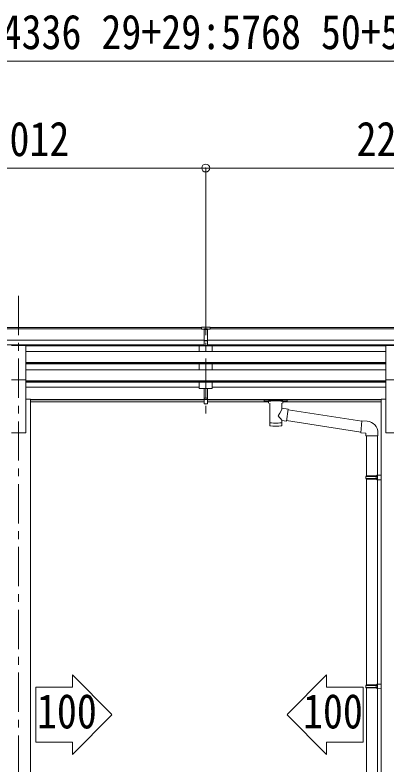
# Model space of a CAD drawing. Units: millimetres at full size, sheet at 1:30; details may follow other scales. Extents: x -20916 to 28483, y -5820 to 5820.
# Drawn here: x -17940 to -16521, y -1320 to 1542 of the extents above; entities that cross this region are included whole.
import ezdxf
from ezdxf.enums import TextEntityAlignment as Align

# ---------------------------------------------------------------- set-up
doc = ezdxf.new("R2010")
doc.units = ezdxf.units.MM
doc.header["$LTSCALE"] = 30
doc.header["$PDMODE"] = 32
doc.header["$PDSIZE"] = 30
doc.linetypes.add('CHAIN1', pattern=[8, 5, -1, 1, -1])
for name, color, linetype, lineweight in [('0-1_本体', 5, 'CHAIN1', 9), ('0-3_ELV2', 4, 'Continuous', 9), ('0-6_OTH_LINE', 6, 'Continuous', 9), ('0-9_OUTLINE', 7, 'Continuous', 9)]:
    doc.layers.add(name, color=color, linetype=linetype, lineweight=lineweight)
doc.styles.add('ＭＳ ゴシック', font='')
doc.styles.get('ＭＳ ゴシック').set_extended_font_data('MS Gothic')

msp = doc.modelspace()

# ---------------------------------------------------------------- linework, layer by layer
at = {"layer": '0-1_本体'}
for p, q in [((-17926.44, 469.34), (-17926.44, -2705.06)), ((-17210.44, 469.34), (-17210.44, -8.18)), ((-17210.44, 469.34), (-17210.44, -8.18))]:
    msp.add_line(p, q, dxfattribs=at)
at = {"layer": '0-3_ELV2'}
for p, q in [((-20067.94, 348.33), (-17226.94, 348.33)), ((-17226.94, 341.9), (-17226.94, 349.74)), ((-17210.63, 343.88), (-17216.94, 343.49)), ((-17216.94, 343.55), (-17210.25, 343.88)), ((-17216.94, 278.27), (-17216.94, 343.55)), ((-17216.94, 278.27), (-17216.94, 343.49)), ((-17203.94, 343.55), (-17210.63, 343.88)), ((-17210.25, 343.88), (-17203.94, 343.49)), ((-17203.94, 278.27), (-17203.94, 343.55)), ((-17203.94, 278.27), (-17203.94, 343.49)), ((-17193.94, 341.9), (-17193.94, 349.74)), ((-14352.94, 348.33), (-17193.94, 348.33)), ((-20067.94, 343.11), (-17226.94, 343.11)), ((-17226.94, 341.9), (-17216.94, 341.9)), ((-17216.94, 343.11), (-17216.94, 343.11)), ((-17216.94, 339.9), (-17203.94, 339.9)), ((-17203.94, 339.9), (-17216.94, 339.9)), ((-17203.94, 343.11), (-17203.94, 343.11)), ((-17193.94, 341.9), (-17203.94, 341.9)), ((-14352.94, 343.11), (-17193.94, 343.11)), ((-20067.94, 299.58), (-17216.94, 299.58)), ((-17216.94, 298.38), (-17210.44, 298.22)), ((-17210.44, 298.22), (-17216.94, 298.38)), ((-17210.44, 298.22), (-17203.94, 298.38)), ((-17203.94, 298.38), (-17210.44, 298.22)), ((-14352.94, 299.58), (-17203.94, 299.58)), ((-20067.94, 281.73), (-17216.94, 281.73)), ((-17898.94, 279.31), (-17953.94, 279.31)), ((-17898.94, 147.51), (-17898.94, 279.31)), ((-17898.94, 278.48), (-17216.94, 278.48)), ((-17235.44, 278.38), (-17235.44, 256.52)), ((-17235.44, 278.38), (-17235.44, 256.52)), ((-17216.94, 279.34), (-17210.44, 278.94)), ((-17210.44, 278.94), (-17216.94, 279.34)), ((-17210.44, 278.94), (-17203.94, 279.34)), ((-17203.94, 279.34), (-17210.44, 278.94)), ((-14352.94, 281.73), (-17203.94, 281.73)), ((-16521.94, 278.48), (-17203.94, 278.48)), ((-17185.44, 278.38), (-17185.44, 256.52)), ((-17185.44, 278.38), (-17185.44, 256.52)), ((-16521.94, 147.51), (-16521.94, 279.31)), ((-16521.94, 279.31), (-16466.94, 279.31)), ((-17898.94, 256.42), (-17210.44, 256.42)), ((-17185.44, 256.52), (-17235.44, 256.52)), ((-17235.44, 256.52), (-17185.44, 256.52)), ((-16521.94, 256.42), (-17210.44, 256.42)), ((-17898.94, 214.54), (-17210.44, 214.54)), ((-17898.94, 213.05), (-17210.44, 213.05)), ((-17898.94, 208.73), (-17210.44, 208.73)), ((-17235.44, 208.73), (-17235.44, 186.42)), ((-17235.44, 186.42), (-17235.44, 208.73)), ((-16521.94, 214.54), (-17210.44, 214.54)), ((-16521.94, 213.05), (-17210.44, 213.05)), ((-16521.94, 208.73), (-17210.44, 208.73)), ((-17185.44, 186.42), (-17185.44, 208.73)), ((-17185.44, 208.73), (-17185.44, 186.42)), ((-17898.94, 186.32), (-17210.44, 186.32)), ((-17185.44, 186.42), (-17235.44, 186.42)), ((-17235.44, 186.42), (-17185.44, 186.42)), ((-16521.94, 186.32), (-17210.44, 186.32)), ((-17898.94, 147.51), (-17953.94, 147.51)), ((-17898.94, 147.51), (-17898.94, -55.06)), ((-17898.94, 144.44), (-17210.44, 144.44)), ((-16521.94, 144.44), (-17210.44, 144.44)), ((-16521.94, 147.51), (-16521.94, -55.06)), ((-16521.94, 147.51), (-16466.94, 147.51)), ((-17898.94, 142.94), (-17210.44, 142.94)), ((-17898.94, 138.63), (-17210.44, 138.63)), ((-17235.44, 120.52), (-17898.94, 120.52)), ((-17235.44, 138.63), (-17235.44, 115.58)), ((-17235.44, 138.63), (-17235.44, 115.58)), ((-17185.44, 115.58), (-17235.44, 115.58)), ((-17235.44, 115.58), (-17185.44, 115.58)), ((-17216.94, 55.85), (-17216.94, 115.58)), ((-17216.94, 55.85), (-17216.94, 115.58)), ((-16521.94, 142.94), (-17210.44, 142.94)), ((-16521.94, 138.63), (-17210.44, 138.63)), ((-17203.94, 55.85), (-17203.94, 115.58)), ((-17203.94, 55.85), (-17203.94, 115.58)), ((-17185.44, 138.63), (-17185.44, 115.58)), ((-17185.44, 138.63), (-17185.44, 115.58)), ((-17185.44, 120.52), (-16521.94, 120.52)), ((-17881.24, 73.94), (-17898.94, 73.94)), ((-17881.24, 73.94), (-17881.24, -1830.06)), ((-17216.94, 73.51), (-17881.24, 73.51)), ((-17216.94, 72.11), (-17881.24, 72.11)), ((-17881.24, 64.42), (-17216.94, 64.42)), ((-17216.94, 78.1), (-17203.94, 78.1)), ((-17203.94, 78.1), (-17216.94, 78.1)), ((-17216.94, 72.7), (-17203.94, 72.7)), ((-17203.94, 72.7), (-17216.94, 72.7)), ((-17203.94, 73.51), (-16539.64, 73.51)), ((-17203.94, 72.11), (-16539.64, 72.11)), ((-16969.94, 64.42), (-17203.94, 64.42)), ((-16539.64, 64.42), (-16915.94, 64.42)), ((-16539.64, 73.94), (-16521.94, 73.94)), ((-16539.64, 73.94), (-16539.64, -1830.06)), ((-17216.94, 56.92), (-17210.44, 56.52)), ((-17210.44, 56.52), (-17216.94, 56.92)), ((-17210.44, 56.52), (-17203.94, 56.92)), ((-17203.94, 56.92), (-17210.44, 56.52)), ((-17898.94, -55.06), (-17953.94, -55.06)), ((-16521.94, -55.06), (-16466.94, -55.06))]:
    msp.add_line(p, q, dxfattribs=at)
for points in [[(-17226.94, 349.74), (-17208.94, 349.9), (-17193.94, 349.77)], [(-17193.94, 349.74), (-17211.94, 349.9), (-17226.94, 349.77)], [(-17216.94, 341.94), (-17226.94, 342.03), (-17226.94, 349.77)], [(-17203.94, 341.94), (-17193.94, 342.03), (-17193.94, 349.77)], [(-17203.94, 297.28), (-17207.2, 297.2), (-17210.44, 297.12), (-17213.68, 297.2), (-17216.94, 297.28)], [(-17216.94, 297.28), (-17213.68, 297.2), (-17210.44, 297.12), (-17207.2, 297.2), (-17203.94, 297.28)], [(-17203.94, 278.27), (-17210.44, 277.88), (-17216.94, 278.27)], [(-17216.94, 278.27), (-17210.44, 277.88), (-17203.94, 278.27)], [(-17203.94, 55.85), (-17210.44, 55.46), (-17216.94, 55.85)], [(-17216.94, 55.85), (-17210.44, 55.46), (-17203.94, 55.85)]]:
    msp.add_lwpolyline(points, dxfattribs=at)
for centre, major_axis, start_param, end_param in [((-17185.87, 345.38), (24.57, 1.51), 3.1340826, 3.1409615), ((-17235.01, 345.38), (-24.57, 1.51), 3.1422238, 3.1491027)]:
    msp.add_ellipse(centre, major_axis=major_axis, ratio=0.121868, start_param=start_param, end_param=end_param, dxfattribs=at)
at = {"layer": '0-6_OTH_LINE'}
for p, q in [((-20094.44, 1366.09), (-14326.44, 1366.09)), ((-17210.44, 957.26), (-20074.44, 957.26)), ((-17210.44, 957.27), (-17210.44, 438.76)), ((-14346.44, 957.27), (-17210.44, 957.27))]:
    msp.add_line(p, q, dxfattribs=at)
at = {"layer": '0-6_OTH_LINE', "color": 7}
for p, q in [((-17720.37, -979.54), (-17720.37, -1026.58)), ((-17720.37, -979.54), (-17570.08, -1131.05)), ((-16749.22, -979.54), (-16899.51, -1131.05)), ((-16749.22, -979.54), (-16749.22, -1026.58)), ((-17720.37, -1283.34), (-17570.08, -1131.82)), ((-16749.22, -1283.34), (-16899.51, -1131.82)), ((-17720.37, -1236.3), (-17860.65, -1236.3)), ((-17720.37, -1236.3), (-17720.37, -1283.34)), ((-16749.22, -1236.3), (-16608.94, -1236.3)), ((-16749.22, -1236.3), (-16749.22, -1283.34))]:
    msp.add_line(p, q, dxfattribs=at)
for points in [[(-17720.37, -1026.58), (-17860.65, -1026.58), (-17860.65, -1236.3)], [(-16749.22, -1026.58), (-16608.94, -1026.58), (-16608.94, -1236.3)]]:
    msp.add_lwpolyline(points, dxfattribs=at)
at = {"layer": '0-6_OTH_LINE'}
msp.add_point((-17210.44, 957.27), dxfattribs=at)
at = {"layer": '0-9_OUTLINE'}
for p, q in [((-16986.44, 71.33), (-16986.44, 65.58)), ((-16984.44, 72), (-16901.44, 72)), ((-16984.44, 69.82), (-16901.44, 69.82)), ((-16984.44, 64.91), (-16969.94, 64.91)), ((-16969.94, 59.27), (-16969.94, 65.82)), ((-16965.84, 58.35), (-16965.86, -27.09)), ((-16920.04, 39.6), (-16920.04, 58.35)), ((-16915.94, 59.27), (-16915.94, 65.82)), ((-16915.94, 64.91), (-16901.44, 64.91)), ((-16899.44, 71.33), (-16899.44, 65.58)), ((-16894.82, 35.7), (-16920.05, 39.61)), ((-16894.82, 35.7), (-16901.84, -9.56)), ((-16613.83, -9.96), (-16895.14, 33.68)), ((-16920.02, -27.09), (-16920.05, -6.42)), ((-16920.05, -6.74), (-16901.84, -9.56)), ((-16617.5, -51.89), (-16901.57, -7.82)), ((-16592.83, -9.92), (-16613.67, -8.09)), ((-16551.75, -65.66), (-16551.75, -54.75)), ((-16597.75, -65.66), (-16551.75, -65.66)), ((-16595.64, -65.66), (-16595.64, -219.13)), ((-16553.64, -65.66), (-16553.64, -216.57)), ((-16597.64, -221.13), (-16596.64, -219.13)), ((-16597.64, -221.13), (-16553.64, -221.13)), ((-16597.64, -221.13), (-16597.64, -229.13)), ((-16596.64, -219.13), (-16553.64, -219.13)), ((-16558.12, -221.13), (-16558.55, -219.13)), ((-16555.64, -216.63), (-16539.64, -216.16)), ((-16555.64, -218.63), (-16555.64, -216.63)), ((-16555.64, -218.63), (-16553.64, -218.63)), ((-16539.64, -216.16), (-16539.64, -234.1)), ((-16597.64, -229.13), (-16553.64, -229.13)), ((-16597.64, -229.13), (-16596.64, -231.13)), ((-16596.64, -231.13), (-16553.64, -231.13)), ((-16595.64, -231.13), (-16595.64, -1017.32)), ((-16555.64, -233.63), (-16555.64, -231.63)), ((-16555.64, -233.63), (-16539.64, -234.1)), ((-16553.64, -233.69), (-16553.64, -1014.76)), ((-16597.64, -1019.32), (-16596.64, -1017.32)), ((-16597.64, -1019.32), (-16596.64, -1017.32)), ((-16597.64, -1019.32), (-16553.64, -1019.32)), ((-16597.64, -1019.32), (-16597.64, -1027.32)), ((-16597.64, -1019.32), (-16553.64, -1019.32)), ((-16597.64, -1019.32), (-16597.64, -1027.32)), ((-16597.64, -1027.32), (-16553.64, -1027.32)), ((-16597.64, -1027.32), (-16596.64, -1029.32)), ((-16597.64, -1027.32), (-16553.64, -1027.32)), ((-16597.64, -1027.32), (-16596.64, -1029.32)), ((-16596.64, -1017.32), (-16553.64, -1017.32)), ((-16596.64, -1017.32), (-16553.64, -1017.32)), ((-16596.64, -1029.32), (-16553.64, -1029.32)), ((-16596.64, -1029.32), (-16553.64, -1029.32)), ((-16595.64, -1029.32), (-16595.64, -1815.51)), ((-16558.12, -1019.32), (-16558.55, -1017.32)), ((-16558.12, -1019.32), (-16558.55, -1017.32)), ((-16555.64, -1014.82), (-16539.64, -1014.35)), ((-16555.64, -1014.82), (-16539.64, -1014.35)), ((-16555.64, -1016.82), (-16555.64, -1014.82)), ((-16555.64, -1016.82), (-16555.64, -1014.82)), ((-16555.64, -1016.82), (-16553.64, -1016.82)), ((-16555.64, -1016.82), (-16553.64, -1016.82)), ((-16555.64, -1031.82), (-16555.64, -1029.82)), ((-16555.64, -1031.82), (-16555.64, -1029.82)), ((-16539.64, -1014.35), (-16539.64, -1032.29)), ((-16539.64, -1014.35), (-16539.64, -1032.29)), ((-16555.64, -1031.82), (-16539.64, -1032.29)), ((-16555.64, -1031.82), (-16539.64, -1032.29)), ((-16553.64, -1031.88), (-16553.64, -1812.95))]:
    msp.add_line(p, q, dxfattribs=at)
for points in [[(-16986.44, 71.33), (-16986.4, 71.53), (-16986.32, 71.67), (-16986.22, 71.76), (-16986.12, 71.82), (-16986, 71.87), (-16985.71, 71.93), (-16985.22, 71.98), (-16984.68, 72), (-16984.44, 72)], [(-16986.44, 65.58), (-16986.4, 65.38), (-16986.32, 65.24), (-16986.22, 65.15), (-16986.12, 65.09), (-16986, 65.04), (-16985.71, 64.98), (-16985.22, 64.94), (-16984.68, 64.92), (-16984.44, 64.91)], [(-16901.44, 72), (-16901.09, 71.99), (-16900.56, 71.97), (-16900.11, 71.92), (-16899.81, 71.84), (-16899.64, 71.74), (-16899.52, 71.6), (-16899.45, 71.42), (-16899.44, 71.33)], [(-16901.44, 64.91), (-16901.09, 64.92), (-16900.56, 64.94), (-16900.11, 64.99), (-16899.81, 65.07), (-16899.64, 65.17), (-16899.52, 65.31), (-16899.45, 65.49), (-16899.44, 65.58)], [(-16613.67, -8.09), (-16617.68, -53.92), (-16597.75, -55.66), (-16597.75, -65.66)], [(-16558.12, -221.13), (-16558.12, -229.13), (-16558.55, -231.13)], [(-16555.64, -231.63), (-16553.64, -231.63), (-16553.64, -218.63)], [(-16558.12, -1019.32), (-16558.12, -1027.32), (-16558.55, -1029.32)], [(-16558.12, -1019.32), (-16558.12, -1027.32), (-16558.55, -1029.32)], [(-16555.64, -1029.82), (-16553.64, -1029.82), (-16553.64, -1016.82)], [(-16555.64, -1029.82), (-16553.64, -1029.82), (-16553.64, -1016.82)]]:
    msp.add_lwpolyline(points, dxfattribs=at)
msp.add_arc((-16596.75, -54.75), 45, 0, 85, dxfattribs=at)
for centre, major_axis, ratio, start_param, end_param in [((-16984.44, 69.6), (2, 0), 0.109601, 1.5707963, 3.1415927), ((-16942.94, 65.82), (27, 0), 0.070066, 6.2831853, 9.424778), ((-16931.94, 61.83), (16, 0), 0.361356, 6.2636979, 6.2831853), ((-16901.44, 69.6), (2, 0), 0.109601, 0, 1.5707963), ((-16942.95, 13.07), (-22.81, -26.62), 0.234429, 1.6855472, 3.1268519), ((-16940.39, 15.71), (20.32, -22.25), 0.045535, 0.0389954, 1.3075346), ((-16942.94, -27.09), (22.92, 0), 0.101955, 3.1415499, 6.2833984), ((-16942.94, -14.65), (22.91, 0), 0.122865, 3.1415927, 6.2831853)]:
    msp.add_ellipse(centre, major_axis=major_axis, ratio=ratio, start_param=start_param, end_param=end_param, dxfattribs=at)

# ---------------------------------------------------------------- texts
at = {"layer": '0-3_ELV2', "color": 7, "style": 'ＭＳ ゴシック', "width": 0.85}
for p in [(-19487.73, 963.26), (-16633.83, 963.26)]:
    msp.add_text('22:2148 29:2864 50:5012', height=132, dxfattribs=at).set_placement(p, align=Align.BOTTOM_LEFT)
at = {"layer": '0-6_OTH_LINE', "color": 7, "style": 'ＭＳ ゴシック', "width": 0.85}
for s, p in [('22+22:4336 29+29:5768 50+50:10064', (-18449.11, 1372.09)), ('100', (-17856.07, -1223.58)), ('100', (-16838.52, -1223.58))]:
    msp.add_text(s, height=132, dxfattribs=at).set_placement(p, align=Align.BOTTOM_LEFT)

doc.saveas('drawing.dxf')
